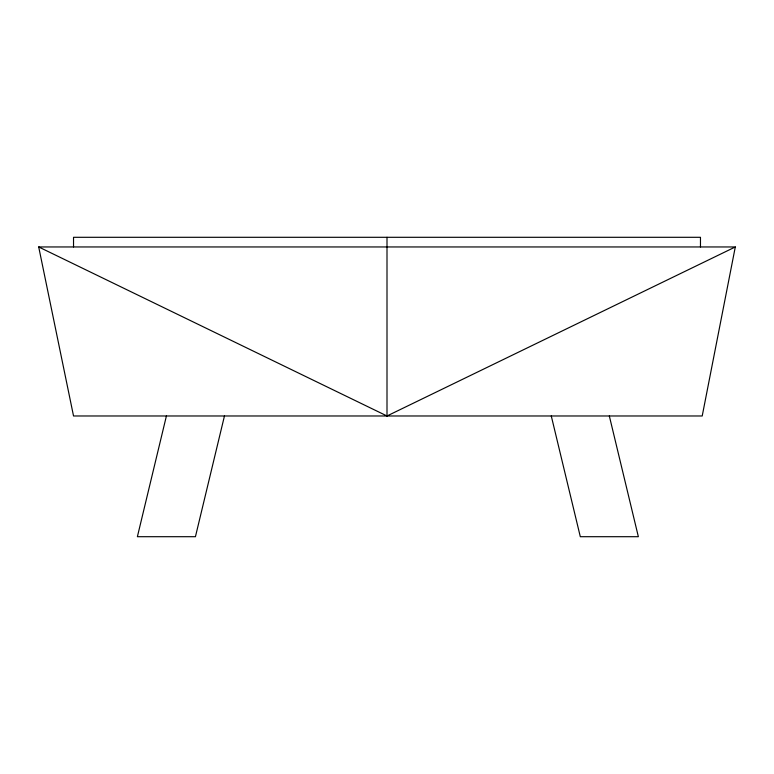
<?xml version="1.0" encoding="UTF-8"?>
<svg xmlns="http://www.w3.org/2000/svg" width="774" height="774" viewBox="0 0 774 774"><rect width="100%" height="100%" fill="white"/><g stroke="black" fill="none" stroke-linecap="round" stroke-linejoin="round"><path stroke-width="1.16" d="M735.3 246.954L702.212 415.977L73.53 415.977L38.7 246.954L735.3 246.954L387 415.977L38.7 246.954M166.41 415.977L137.385 536.701L195.435 536.701L224.46 415.977M609.332 415.977L638.356 536.701L580.307 536.701L551.281 415.977M700.47 246.954L700.47 237.299L73.53 237.299L73.53 246.954M387 237.299L387 415.977"/></g></svg>
